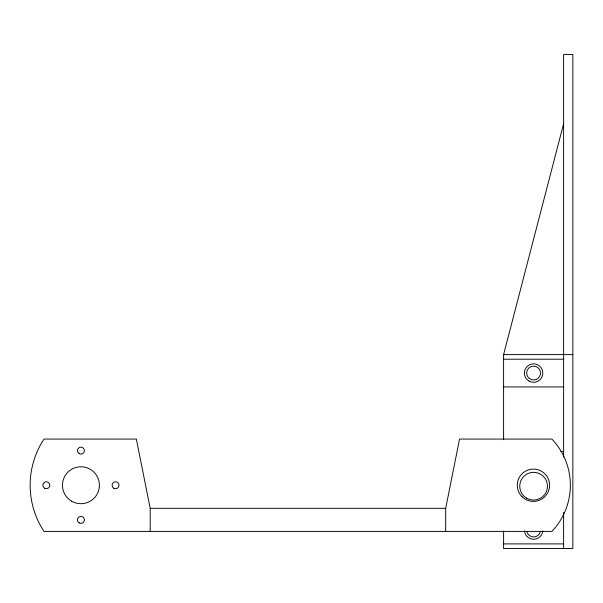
<?xml version="1.0" encoding="UTF-8"?>
<svg xmlns="http://www.w3.org/2000/svg" width="603" height="603" viewBox="0 0 603 603"><rect width="100%" height="100%" fill="white"/><g stroke="black" fill="none" stroke-linecap="round" stroke-linejoin="round"><path stroke-width="0.9" d="M445.692 531.409L445.692 508.321L459.546 439.067L551.888 439.067A66.948 66.948 0 0 1 551.888 531.409L44.004 531.409A83.877 83.877 0 0 1 44.004 439.067L136.346 439.067L150.2 508.321L150.2 531.409M503.595 439.715L503.595 354.594L563.617 123.743M503.595 354.594L572.85 354.594M503.595 359.215L563.617 359.215M503.595 386.915L563.617 386.915M560.805 451.557L563.617 451.557M150.2 508.321L445.692 508.321M503.595 543.898L563.617 543.898M563.617 457.202L563.617 54.481L572.85 54.481L572.85 548.519L503.595 548.519L503.595 530.972M563.617 512.452L563.617 548.519M540.296 531.838A6.927 6.927 0 0 1 526.916 531.838M542.806 530.851A9.233 9.233 0 0 1 533.602 539.286A9.233 9.233 0 0 1 524.406 530.851M71.704 501.229A18.467 18.467 0 0 0 99.405 485.234A18.467 18.467 0 0 0 71.704 469.24A18.467 18.467 0 0 0 71.704 501.229M79.204 522.861A3.46 3.46 0 0 0 84.405 519.861A3.46 3.46 0 0 0 79.204 516.861A3.46 3.46 0 0 0 79.204 522.861M113.839 488.234A3.46 3.46 0 0 0 119.032 485.234A3.46 3.46 0 0 0 113.839 482.234A3.46 3.46 0 0 0 113.839 488.234M44.577 488.234A3.46 3.46 0 0 0 49.77 485.234A3.46 3.46 0 0 0 44.577 482.234A3.46 3.46 0 0 0 44.577 488.234M79.204 453.607A3.46 3.46 0 0 0 84.405 450.607A3.46 3.46 0 0 0 79.204 447.607A3.46 3.46 0 0 0 79.204 453.607M522.055 496.721A16.16 16.16 0 0 0 549.054 489.335A16.16 16.16 0 0 0 529.155 469.647A16.16 16.16 0 0 0 522.055 496.721M529.276 378.473A6.927 6.927 0 0 0 540.454 374.109A6.927 6.927 0 0 0 531.085 366.616A6.927 6.927 0 0 0 529.276 378.473M528.989 381.066A9.233 9.233 0 0 0 542.836 373.069A9.233 9.233 0 0 0 528.989 365.071A9.233 9.233 0 0 0 528.989 381.066M526.675 498.184A13.854 13.854 0 0 0 547.456 486.184A13.854 13.854 0 0 0 526.675 474.192A13.854 13.854 0 0 0 526.675 498.184"/></g></svg>
